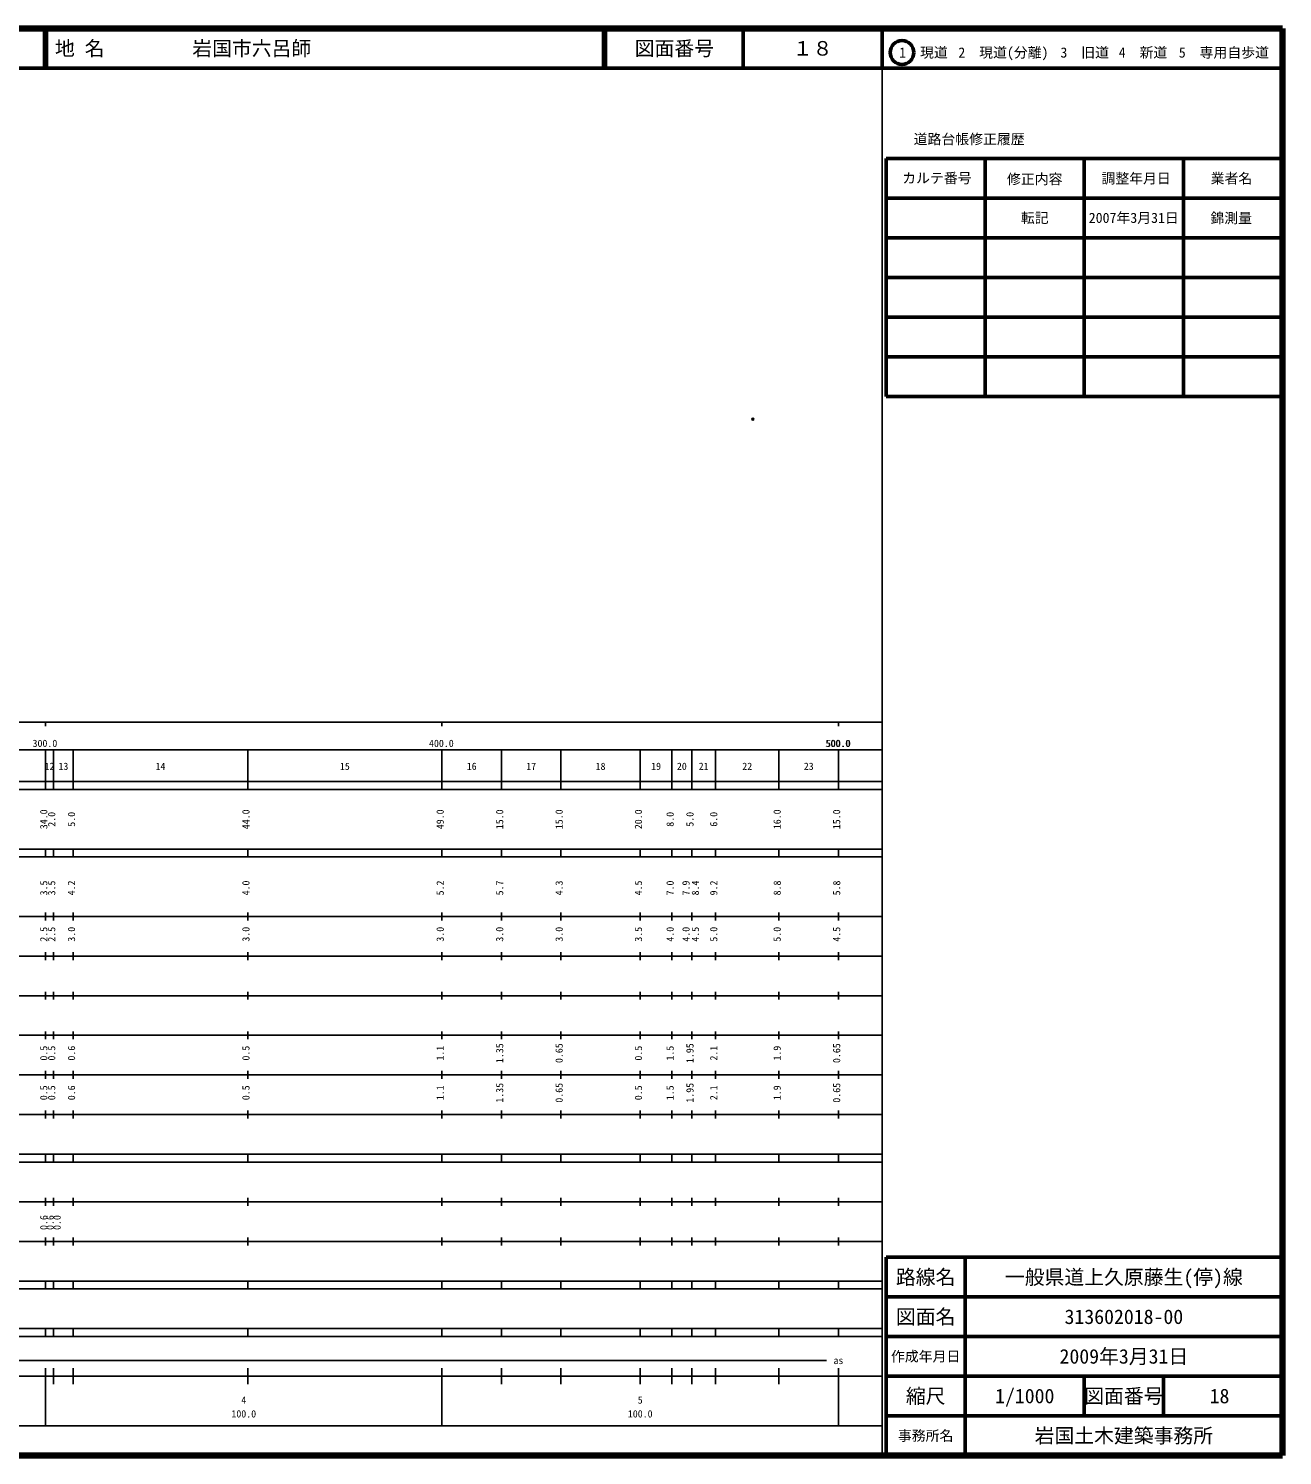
# Model space of a CAD drawing. Units: millimetres on the paper. Extents: x 40 to 680, y 20 to 380.
# Drawn here: x 363.7 to 680, y 20 to 380 of the extents above; entities that cross this region are included whole.
import ezdxf
from ezdxf.enums import TextEntityAlignment as Align

# ---------------------------------------------------------------- set-up
doc = ezdxf.new("R2010")
doc.units = ezdxf.units.MM
doc.header["$PDMODE"] = 32
doc.header["$PDSIZE"] = 0.5
doc.layers.add('M-OTRS', color=6, linetype='Continuous')
doc.layers.add('M-TTL-TXT', color=7, linetype='Continuous')
for name, color, linetype, lineweight in [('M-TTL', 2, 'Continuous', 140), ('M-TTL-BAND', 7, 'Continuous', 25), ('M-TTL-FRAM', 2, 'Continuous', 50), ('M-TTL-LINE', 7, 'Continuous', 50)]:
    doc.layers.add(name, color=color, linetype=linetype, lineweight=lineweight)
doc.styles.add('ＭＳ ゴシック', font='')
doc.styles.get('ＭＳ ゴシック').set_extended_font_data('MS Gothic')

msp = doc.modelspace()

# ---------------------------------------------------------------- linework, layer by layer
at = {"layer": 'M-OTRS'}
msp.add_point((546.402, 281.48), dxfattribs=at)
at = {"layer": 'M-TTL'}
for p, q in [((680, 380), (40, 380)), ((680, 20), (680, 380)), ((40, 20), (680, 20))]:
    msp.add_line(p, q, dxfattribs=at)
at = {"layer": 'M-TTL-BAND'}
for p, q in [((579, 20), (579, 370)), ((40, 205), (579, 205)), ((368, 205), (368, 204)), ((468, 205), (468, 204)), ((568, 205), (568, 204)), ((68, 198), (579, 198)), ((368, 188), (368, 198)), ((370, 188), (370, 198)), ((375, 188), (375, 198)), ((419, 188), (419, 198)), ((468, 188), (468, 198)), ((483, 188), (483, 198)), ((498, 188), (498, 198)), ((518, 188), (518, 198)), ((526, 188), (526, 198)), ((531, 188), (531, 198)), ((537, 188), (537, 198)), ((553, 188), (553, 198)), ((568, 188), (568, 198)), ((40, 190), (579, 190)), ((40, 188), (579, 188)), ((40, 173), (579, 173)), ((368, 171), (368, 173)), ((370, 171), (370, 173)), ((375, 171), (375, 173)), ((419, 171), (419, 173)), ((468, 171), (468, 173)), ((483, 171), (483, 173)), ((498, 171), (498, 173)), ((518, 171), (518, 173)), ((526, 171), (526, 173)), ((531, 171), (531, 173)), ((537, 171), (537, 173)), ((553, 171), (553, 173)), ((568, 171), (568, 173)), ((40, 171), (579, 171)), ((40, 156), (579, 156)), ((368, 155), (368, 157)), ((370, 155), (370, 157)), ((375, 155), (375, 157)), ((419, 155), (419, 157)), ((468, 155), (468, 157)), ((483, 155), (483, 157)), ((498, 155), (498, 157)), ((518, 155), (518, 157)), ((526, 155), (526, 157)), ((531, 155), (531, 157)), ((537, 155), (537, 157)), ((553, 155), (553, 157)), ((568, 155), (568, 157)), ((46, 146), (579, 146)), ((368, 145), (368, 147)), ((370, 145), (370, 147)), ((375, 145), (375, 147)), ((419, 145), (419, 147)), ((468, 145), (468, 147)), ((483, 145), (483, 147)), ((498, 145), (498, 147)), ((518, 145), (518, 147)), ((526, 145), (526, 147)), ((531, 145), (531, 147)), ((537, 145), (537, 147)), ((553, 145), (553, 147)), ((568, 145), (568, 147)), ((368, 135), (368, 137)), ((370, 135), (370, 137)), ((375, 135), (375, 137)), ((419, 135), (419, 137)), ((468, 135), (468, 137)), ((483, 135), (483, 137)), ((498, 135), (498, 137)), ((518, 135), (518, 137)), ((526, 135), (526, 137)), ((531, 135), (531, 137)), ((537, 135), (537, 137)), ((553, 135), (553, 137)), ((568, 135), (568, 137)), ((52, 136), (579, 136)), ((46, 126), (579, 126)), ((368, 125), (368, 127)), ((370, 125), (370, 127)), ((375, 125), (375, 127)), ((419, 125), (419, 127)), ((468, 125), (468, 127)), ((483, 125), (483, 127)), ((498, 125), (498, 127)), ((518, 125), (518, 127)), ((526, 125), (526, 127)), ((531, 125), (531, 127)), ((537, 125), (537, 127)), ((553, 125), (553, 127)), ((568, 125), (568, 127)), ((52, 116), (579, 116)), ((368, 115), (368, 117)), ((370, 115), (370, 117)), ((375, 115), (375, 117)), ((419, 115), (419, 117)), ((468, 115), (468, 117)), ((483, 115), (483, 117)), ((498, 115), (498, 117)), ((518, 115), (518, 117)), ((526, 115), (526, 117)), ((531, 115), (531, 117)), ((537, 115), (537, 117)), ((553, 115), (553, 117)), ((568, 115), (568, 117)), ((46, 106), (579, 106)), ((368, 105), (368, 107)), ((370, 105), (370, 107)), ((375, 105), (375, 107)), ((419, 105), (419, 107)), ((468, 105), (468, 107)), ((483, 105), (483, 107)), ((498, 105), (498, 107)), ((518, 105), (518, 107)), ((526, 105), (526, 107)), ((531, 105), (531, 107)), ((537, 105), (537, 107)), ((553, 105), (553, 107)), ((568, 105), (568, 107)), ((40, 96), (579, 96)), ((40, 94), (579, 94)), ((368, 94), (368, 96)), ((370, 94), (370, 96)), ((375, 94), (375, 96)), ((419, 94), (419, 96)), ((468, 94), (468, 96)), ((483, 94), (483, 96)), ((498, 94), (498, 96)), ((518, 94), (518, 96)), ((526, 94), (526, 96)), ((531, 94), (531, 96)), ((537, 94), (537, 96)), ((553, 94), (553, 96)), ((568, 94), (568, 96)), ((49, 84), (579, 84)), ((368, 83), (368, 85)), ((370, 83), (370, 85)), ((375, 83), (375, 85)), ((419, 83), (419, 85)), ((468, 83), (468, 85)), ((483, 83), (483, 85)), ((498, 83), (498, 85)), ((518, 83), (518, 85)), ((526, 83), (526, 85)), ((531, 83), (531, 85)), ((537, 83), (537, 85)), ((553, 83), (553, 85)), ((568, 83), (568, 85)), ((40, 74), (579, 74)), ((368, 73), (368, 75)), ((370, 73), (370, 75)), ((375, 73), (375, 75)), ((419, 73), (419, 75)), ((468, 73), (468, 75)), ((483, 73), (483, 75)), ((498, 73), (498, 75)), ((518, 73), (518, 75)), ((526, 73), (526, 75)), ((531, 73), (531, 75)), ((537, 73), (537, 75)), ((553, 73), (553, 75)), ((568, 73), (568, 75)), ((40, 64), (579, 64)), ((40, 62), (579, 62)), ((368, 62), (368, 64)), ((370, 62), (370, 64)), ((375, 62), (375, 64)), ((419, 62), (419, 64)), ((468, 62), (468, 64)), ((483, 62), (483, 64)), ((498, 62), (498, 64)), ((518, 62), (518, 64)), ((526, 62), (526, 64)), ((531, 62), (531, 64)), ((537, 62), (537, 64)), ((553, 62), (553, 64)), ((568, 62), (568, 64)), ((40, 52), (579, 52)), ((368, 50), (368, 52)), ((370, 50), (370, 52)), ((375, 50), (375, 52)), ((419, 50), (419, 52)), ((468, 50), (468, 52)), ((483, 50), (483, 52)), ((498, 50), (498, 52)), ((518, 50), (518, 52)), ((526, 50), (526, 52)), ((531, 50), (531, 52)), ((537, 50), (537, 52)), ((553, 50), (553, 52)), ((568, 50), (568, 52)), ((40, 50), (579, 50)), ((71, 44), (565, 44)), ((40, 40), (579, 40)), ((368, 27.5), (368, 42)), ((370, 38), (370, 42)), ((375, 38), (375, 42)), ((419, 38), (419, 42)), ((468, 27.5), (468, 42)), ((483, 38), (483, 42)), ((498, 38), (498, 42)), ((518, 38), (518, 42)), ((526, 38), (526, 42)), ((531, 38), (531, 42)), ((537, 38), (537, 42)), ((553, 38), (553, 42)), ((568, 27.5), (568, 42)), ((68, 27.5), (579, 27.5))]:
    msp.add_line(p, q, dxfattribs=at)
at = {"layer": 'M-TTL-FRAM'}
for p, q in [((580, 347.197), (580, 287.197)), ((580, 347.197), (680, 347.197)), ((580, 287.197), (680, 287.197)), ((680, 70), (580, 70)), ((580, 70), (580, 20))]:
    msp.add_line(p, q, dxfattribs=at)
at = {"layer": 'M-TTL-LINE'}
for p, q in [((367.75, 380), (367.75, 370)), ((368.25, 380), (368.25, 370)), ((508.747, 380), (508.747, 370)), ((509.247, 380), (509.247, 370)), ((543.997, 380), (543.997, 370)), ((579, 380), (579, 370)), ((40, 370), (680, 370)), ((605, 347.197), (605, 287.197)), ((630, 347.197), (630, 287.197)), ((655, 347.197), (655, 287.197)), ((580, 337.197), (680, 337.197)), ((580, 327.197), (680, 327.197)), ((580, 317.197), (680, 317.197)), ((580, 307.197), (680, 307.197)), ((580, 297.197), (680, 297.197)), ((600, 70), (600, 20)), ((680, 60), (580, 60)), ((680, 50), (580, 50)), ((680, 40), (580, 40)), ((630, 40), (630, 30)), ((650, 40), (650, 30)), ((680, 30), (580, 30))]:
    msp.add_line(p, q, dxfattribs=at)
msp.add_circle((584.031, 373.958), 3, dxfattribs=at)

# ---------------------------------------------------------------- texts
at = {"layer": 'M-TTL-BAND', "style": 'ＭＳ ゴシック'}
for s, p in [('300.0', (367.844, 198.195)), ('400.0', (467.844, 198.195)), ('500.0', (567.844, 198.195)), ('500.0', (568, 198.195)), ('12', (369, 192.405)), ('13', (372.5, 192.405)), ('14', (397, 192.405)), ('15', (443.5, 192.405)), ('16', (475.5, 192.405)), ('17', (490.5, 192.405)), ('18', (508, 192.405)), ('19', (522, 192.405)), ('20', (528.5, 192.405)), ('21', (534, 192.405)), ('22', (545, 192.405)), ('23', (560.5, 192.405)), ('as', (568, 42.5)), ('4', (418, 32.523)), ('5', (518, 32.523)), ('100.0', (418, 29.033)), ('100.0', (518, 29.033))]:
    msp.add_text(s, height=1.833, dxfattribs=at).set_placement(p, align=Align.BOTTOM_CENTER)
for s, p in [('34.0', (369, 180.5)), ('2.0', (371, 180.5)), ('5.0', (376, 180.5)), ('44.0', (420, 180.5)), ('49.0', (469, 180.5)), ('15.0', (484, 180.5)), ('15.0', (499, 180.5)), ('20.0', (519, 180.5)), ('8.0', (527, 180.5)), ('5.0', (532, 180.5)), ('6.0', (538, 180.5)), ('16.0', (554, 180.5)), ('15.0', (569, 180.5)), ('3.5', (369, 163.174)), ('3.5', (371, 163.174)), ('4.2', (376, 163.174)), ('4.0', (420, 163.174)), ('5.2', (469, 163.174)), ('5.7', (484, 163.174)), ('4.3', (499, 163.174)), ('4.5', (519, 163.174)), ('7.0', (527, 163.174)), ('7.9', (531, 163.174)), ('8.4', (533.37, 163.174)), ('9.2', (538, 163.174)), ('8.8', (554, 163.174)), ('5.8', (569, 163.174)), ('2.5', (369, 151.5)), ('2.5', (371, 151.5)), ('3.0', (376, 151.5)), ('3.0', (420, 151.5)), ('3.0', (469, 151.5)), ('3.0', (484, 151.5)), ('3.0', (499, 151.5)), ('3.5', (519, 151.5)), ('4.0', (527, 151.5)), ('4.0', (531, 151.5)), ('4.5', (533.37, 151.5)), ('5.0', (538, 151.5)), ('5.0', (554, 151.5)), ('4.5', (569, 151.5)), ('0.5', (369, 121.5)), ('0.5', (371, 121.5)), ('0.6', (376, 121.5)), ('0.5', (420, 121.5)), ('1.1', (469, 121.5)), ('1.35', (484, 121.5)), ('0.65', (499, 121.5)), ('0.5', (519, 121.5)), ('1.5', (527, 121.5)), ('1.95', (532, 121.5)), ('2.1', (538, 121.5)), ('1.9', (554, 121.5)), ('0.65', (569, 121.5)), ('0.5', (369, 111.5)), ('0.5', (371, 111.5)), ('0.6', (376, 111.5)), ('0.5', (420, 111.5)), ('1.1', (469, 111.5)), ('1.35', (484, 111.5)), ('0.65', (499, 111.5)), ('0.5', (519, 111.5)), ('1.5', (527, 111.5)), ('1.95', (532, 111.5)), ('2.1', (538, 111.5)), ('1.9', (554, 111.5)), ('0.65', (569, 111.5)), ('0.6', (369, 78.764)), ('0.6', (370.607, 78.764)), ('0.0', (372.37, 78.764))]:
    msp.add_text(s, height=1.833, rotation=90, dxfattribs=at).set_placement(p, align=Align.BOTTOM_CENTER)
at = {"layer": 'M-TTL-TXT', "style": 'ＭＳ ゴシック'}
for s, p in [('地 名', (370.38, 375)), ('岩国市六呂師', (405.024, 375))]:
    msp.add_text(s, height=3.666, dxfattribs=at).set_placement(p, align=Align.MIDDLE_LEFT)
for s, height, p in [('図面番号', 3.666, (526.622, 375)), ('１８', 3.666, (561.497, 375)), ('1\u3000現道', 2.566, (589.448, 373.958)), ('2\u3000現道(分離)', 2.566, (609.619, 373.958)), ('3\u3000旧道', 2.566, (630.121, 373.958)), ('4\u3000新道', 2.566, (644.824, 373.958)), ('5\u3000専用自歩道', 2.566, (665.228, 373.958)), ('道路台帳修正履歴', 2.566, (600.968, 352.113)), ('カルテ番号', 2.566, (592.839, 342.277)), ('修正内容', 2.566, (617.509, 342.023)), ('調整年月日', 2.566, (643.089, 342.197)), ('業者名', 2.566, (667.134, 342.197)), ('転記', 2.566, (617.5, 332.245)), ('2007年3月31日', 2.566, (642.5, 332.245)), ('錦測量', 2.566, (667.077, 332.189)), ('路線名', 3.666, (590, 65)), ('路線名', 3.666, (590, 65)), ('一般県道上久原藤生(停)線', 3.666, (640, 65)), ('図面名', 3.666, (590, 55)), ('図面名', 3.666, (590, 55)), ('313602018-00', 3.666, (640, 55)), ('2009年3月31日', 3.666, (640, 45)), ('作成年月日', 2.566, (590, 45)), ('作成年月日', 2.566, (590, 45)), ('縮尺', 3.666, (590, 35)), ('縮尺', 3.666, (590, 35)), ('1/1000', 3.666, (615, 35)), ('図面番号', 3.666, (640, 35)), ('図面番号', 3.666, (640, 35)), ('18', 3.666, (664.125, 35)), ('事務所名', 2.566, (590, 25)), ('事務所名', 2.566, (590, 25)), ('岩国土木建築事務所', 3.666, (640, 25))]:
    msp.add_text(s, height=height, dxfattribs=at).set_placement(p, align=Align.MIDDLE_CENTER)

doc.saveas('drawing.dxf')
